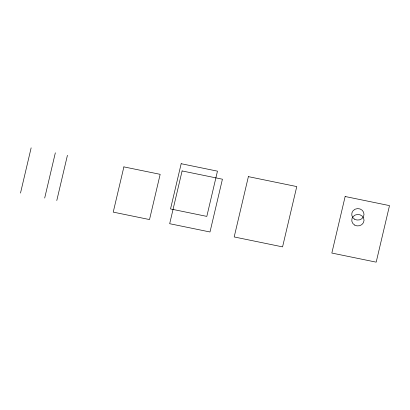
<?xml version="1.0" encoding="UTF-8"?>
<svg xmlns="http://www.w3.org/2000/svg" width="410" height="410" viewBox="0 0 410 410"><rect width="100%" height="100%" fill="white"/><g stroke="black" fill="none" stroke-linecap="round" stroke-linejoin="round"><path stroke-width="0.61" d="M20.5 193.079L31.15 147.846M44.69 198.045L55.34 152.812M56.785 200.526L67.435 155.293M123.881 166.885L113.232 212.119L149.517 219.565L160.166 174.332L123.881 166.885M181.174 163.708L170.529 208.941L206.814 216.393L217.464 171.16L181.174 163.708M182.101 170.934L169.678 223.706L209.997 231.983L222.42 179.211L182.101 170.934M248.388 176.638L234.187 236.949L282.567 246.887L296.768 186.576L248.388 176.638M345.148 196.508L331.839 253.052L376.19 262.154L389.5 205.615L345.148 196.508M354.553 219.181A6.155 5.755 -0.2 0 0 364.013 214.594A6.155 5.755 -0.2 0 0 355.039 209.228A6.155 5.755 -0.2 0 0 354.553 219.181M354.558 225.039A6.155 5.755 -0.2 0 0 364.034 220.472A6.155 5.755 -0.2 0 0 355.075 215.086A6.155 5.755 -0.2 0 0 354.558 225.039"/></g></svg>
